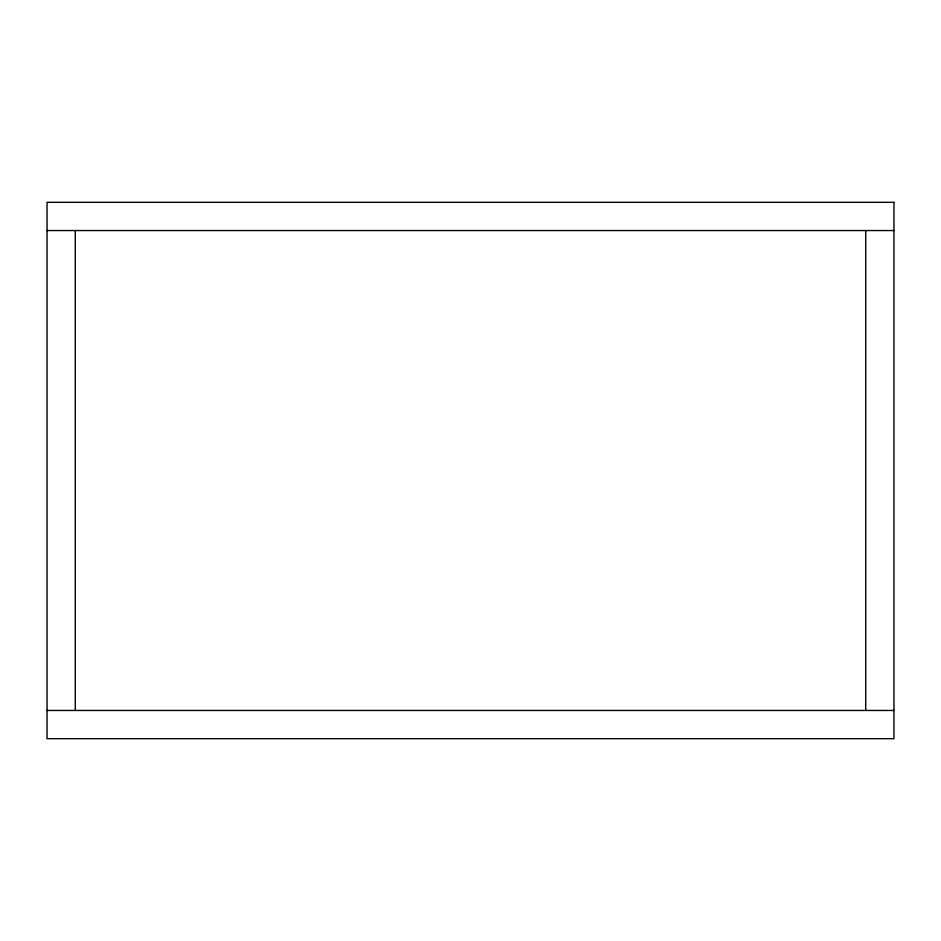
<?xml version="1.0" encoding="UTF-8"?>
<svg xmlns="http://www.w3.org/2000/svg" width="941" height="941" viewBox="0 0 941 941"><rect width="100%" height="100%" fill="white"/><g stroke="black" fill="none" stroke-linecap="round" stroke-linejoin="round"><path stroke-width="1.41" d="M47.05 230.545L893.95 230.545M47.05 710.455L893.95 710.455M865.72 230.545L865.72 710.455M75.28 230.545L75.28 710.455M893.95 202.315L47.05 202.315L47.05 738.685L893.95 738.685L893.95 202.315"/></g></svg>
